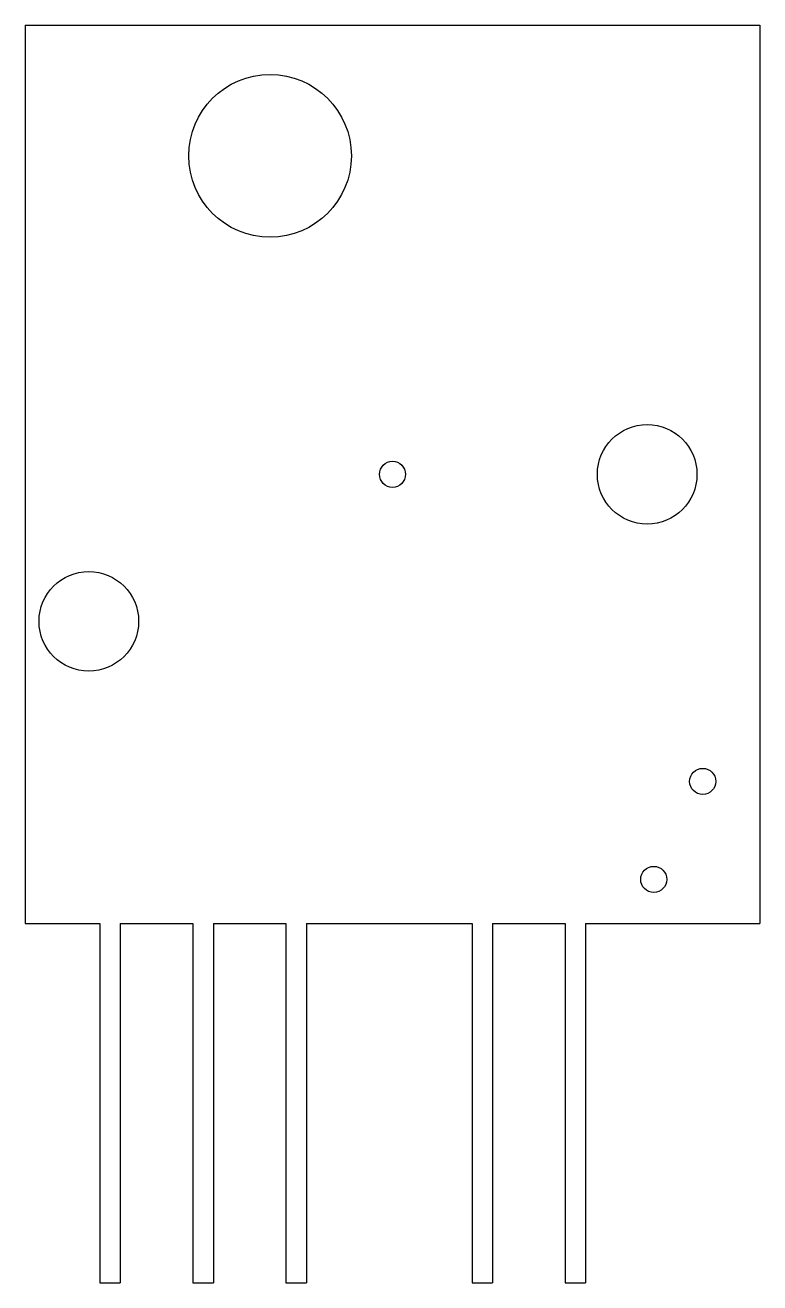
# Model space of a CAD drawing. Header units: millimetres. Extents: x -11.2 to 11.2, y -24.8 to 13.8.
import ezdxf

# ---------------------------------------------------------------- set-up
doc = ezdxf.new("R2010")
doc.units = ezdxf.units.MM

msp = doc.modelspace()

# ---------------------------------------------------------------- linework, layer by layer
at = {"color": 7, "linetype": 'Continuous', "lineweight": 25}
for p, q in [((-11.25, 13.75), (11.25, 13.75)), ((-11.25, 13.75), (-11.25, -13.75)), ((11.25, 13.75), (11.25, -13.75)), ((-11.25, -13.75), (-8.965, -13.75)), ((-8.965, -13.75), (-8.965, -24.75)), ((-8.335, -13.75), (-8.335, -24.75)), ((-8.335, -13.75), (-6.115, -13.75)), ((-6.115, -13.75), (-6.115, -24.75)), ((-5.485, -13.75), (-5.485, -24.75)), ((-5.485, -13.75), (-3.265, -13.75)), ((-3.265, -13.75), (-3.265, -24.75)), ((-2.635, -13.75), (-2.635, -24.75)), ((-2.635, -13.75), (2.435, -13.75)), ((2.435, -13.75), (2.435, -24.75)), ((3.065, -13.75), (3.065, -24.75)), ((3.065, -13.75), (5.285, -13.75)), ((5.285, -13.75), (5.285, -24.75)), ((5.915, -13.75), (5.915, -24.75)), ((5.915, -13.75), (11.25, -13.75)), ((-8.965, -24.75), (-8.335, -24.75)), ((-6.115, -24.75), (-5.485, -24.75)), ((-3.265, -24.75), (-2.635, -24.75)), ((2.435, -24.75), (3.065, -24.75)), ((5.285, -24.75), (5.915, -24.75))]:
    msp.add_line(p, q, dxfattribs=at)
for centre, radius in [((-3.75, 9.75), 2.49), ((7.8, 0), 1.525), ((0, 0), 0.4), ((-9.3, -4.5), 1.525), ((9.5, -9.4), 0.4), ((8, -12.4), 0.4)]:
    msp.add_circle(centre, radius, dxfattribs=at)

doc.saveas('drawing.dxf')
